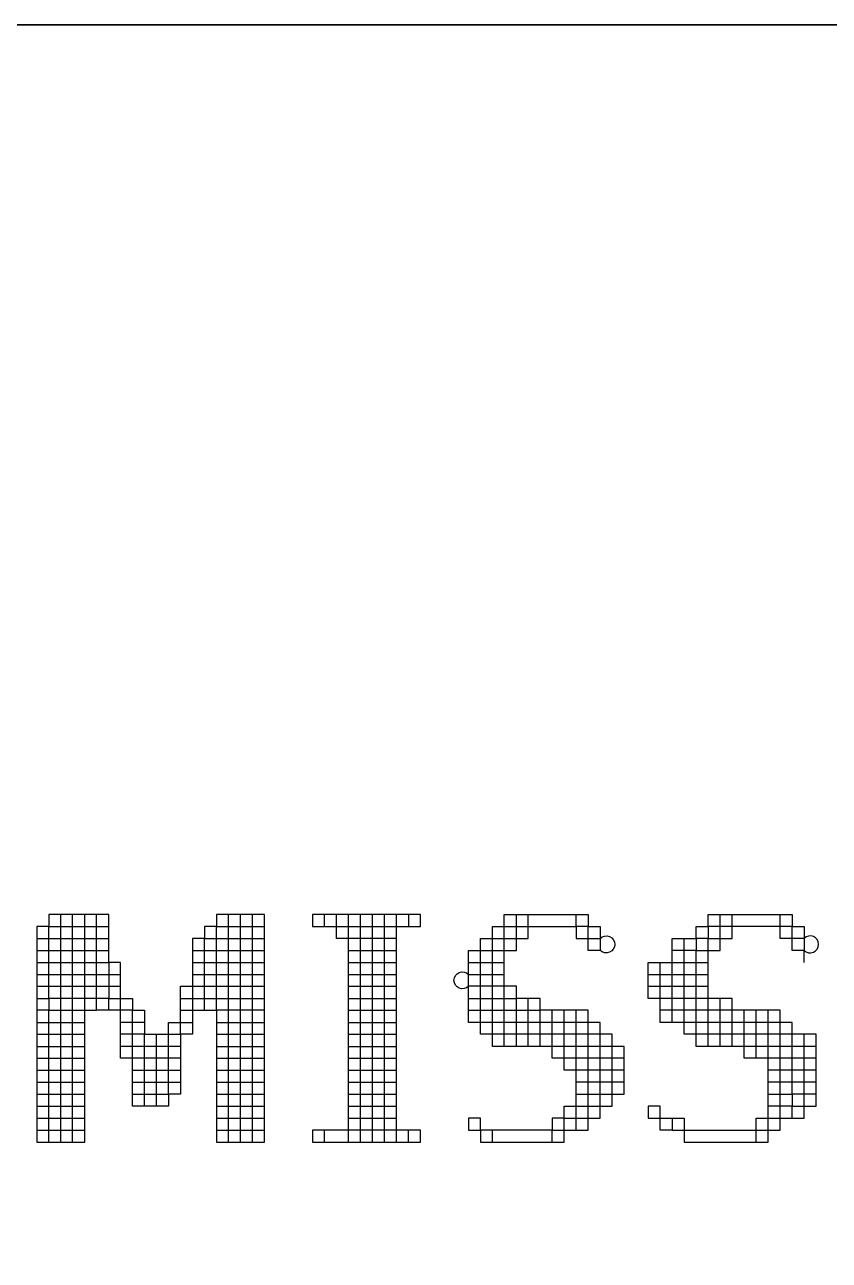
# Model space of a CAD drawing. Header units: millimetres. Extents: x 0 to 420, y 0 to 297.
# Drawn here: x 386.47 to 392.28, y 74.66 to 83.59 of the extents above; entities that cross this region are included whole.
import ezdxf
from ezdxf.enums import TextEntityAlignment as Align

# ---------------------------------------------------------------- set-up
doc = ezdxf.new("R2010")
doc.units = ezdxf.units.MM
doc.layers.add('GPDRAW', color=1, linetype='Continuous')
doc.layers.add('TEXT', color=255, linetype='Continuous')
doc.styles.add('ECL', font='SIMFANG_2312.TTF', dxfattribs={"width": 0.7, "height": 3})

# ---------------------------------------------------------------- blocks, each defined once
blk = doc.blocks.new('gpdraw')
at = {"color": 2}
blk.add_lwpolyline([(912.3076, -4.1132), (1041.8076, -4.1132), (1041.8076, -82.6999), (912.3076, -82.6999)], close=True, dxfattribs=at)
blk = doc.blocks.new('*U125')
at = {"color": 165, "linetype": 'Continuous'}
for points in [[(27.357, 5.316), (27.209, 5.316), (27.06, 5.316), (26.912, 5.316), (26.763, 5.316), (26.763, 5.167), (26.763, 5.019), (26.763, 4.87), (26.763, 4.722), (26.763, 4.573), (26.763, 4.425), (26.763, 4.276), (26.763, 4.128), (26.763, 3.979), (26.763, 3.831), (26.763, 3.682), (26.912, 3.682), (27.06, 3.682), (27.209, 3.682), (27.357, 3.682), (27.357, 3.831), (27.357, 3.979), (27.357, 4.128), (27.357, 4.276), (27.357, 4.425), (27.357, 4.573), (27.357, 4.722), (27.357, 4.87), (27.357, 5.019), (27.357, 5.167), (27.357, 5.316), (27.357, 5.464), (27.357, 5.613), (27.357, 5.761), (27.357, 5.91), (27.357, 6.058), (27.357, 6.207), (27.357, 6.355), (27.357, 6.504), (26.763, 6.504), (26.763, 6.355), (26.615, 6.355), (26.615, 6.207), (26.466, 6.207), (26.466, 6.058), (26.466, 5.91), (26.466, 5.761), (26.466, 5.613), (26.466, 5.464), (26.466, 5.316), (26.466, 5.167), (26.466, 5.019), (26.318, 5.019), (26.318, 4.87), (26.318, 4.722), (26.318, 4.573), (26.318, 4.425), (26.318, 4.276), (26.169, 4.276), (26.169, 4.128), (26.021, 4.128), (25.872, 4.128), (25.724, 4.128), (25.724, 4.276), (25.724, 4.425), (25.724, 4.573), (25.724, 4.722), (25.575, 4.722), (25.575, 4.87), (25.575, 5.019), (25.575, 5.167), (25.575, 5.316), (25.575, 5.464), (25.575, 5.613), (25.575, 5.761), (25.575, 5.91), (25.427, 5.91), (25.427, 6.058), (25.427, 6.207), (25.427, 6.355), (25.427, 6.504), (24.684, 6.504), (24.684, 6.355), (24.536, 6.355), (24.536, 6.207), (24.536, 6.058), (24.536, 5.91), (24.536, 5.761), (24.536, 5.613), (24.536, 5.464), (24.536, 5.316), (24.536, 5.167), (24.536, 5.019), (24.536, 4.87), (24.536, 4.722), (24.536, 4.573), (24.536, 4.425), (24.536, 4.276), (24.536, 4.128), (24.536, 3.979), (24.536, 3.831), (24.536, 3.682), (24.684, 3.682), (24.833, 3.682), (24.981, 3.682), (25.13, 3.682), (25.13, 3.831), (25.13, 3.979), (25.13, 4.128), (25.13, 4.276), (25.13, 4.425), (25.13, 4.573), (25.13, 4.722), (25.13, 4.87), (25.13, 5.019), (25.13, 5.167), (25.13, 5.316), (25.13, 5.464), (25.13, 5.613), (25.13, 5.761), (25.13, 5.91), (25.13, 6.058), (25.13, 6.207), (25.13, 6.355), (25.13, 6.504)], [(30.476, 4.87), (30.476, 5.019), (30.476, 5.167), (30.476, 5.316), (30.476, 5.464), (30.476, 5.613), (30.327, 5.613), (30.327, 5.761), (30.327, 5.91), (30.327, 6.058), (30.327, 6.207), (30.476, 6.207), (30.476, 6.355), (30.476, 6.504)], [(32.406, 5.91), (32.555, 5.91), (32.703, 5.91), (32.852, 5.91), (32.852, 6.058), (32.852, 6.207), (33, 6.207), (33, 6.355), (33, 6.504)], [(32.406, 3.831), (32.258, 3.831), (32.258, 3.979), (32.555, 3.979), (32.555, 3.831), (33.446, 3.831), (33.446, 3.979), (33.594, 3.979), (33.743, 3.979), (33.891, 3.979), (34.04, 3.979), (34.04, 4.128), (34.188, 4.128), (34.188, 4.276), (34.188, 4.425), (34.188, 4.573), (34.188, 4.722), (34.188, 4.87), (34.188, 5.019), (33.891, 5.019), (33.891, 5.167), (33.743, 5.167), (33.743, 5.316), (33.149, 5.316), (33.149, 5.464), (32.852, 5.464), (32.703, 5.464), (32.555, 5.464), (32.406, 5.464), (32.258, 5.464), (32.109, 5.464), (32.109, 5.613), (32.109, 5.761), (32.109, 5.91), (32.406, 5.91)], [(24.536, 5.464), (24.684, 5.464), (24.684, 5.613), (24.833, 5.613), (24.981, 5.613), (25.13, 5.613), (25.278, 5.613), (25.427, 5.613), (25.427, 5.464), (25.575, 5.464), (25.724, 5.464), (25.724, 5.316), (25.872, 5.316), (25.872, 5.167), (25.872, 5.019), (26.169, 5.019), (26.318, 5.019), (26.318, 5.167), (26.466, 5.167)], [(25.872, 5.167), (25.724, 5.167), (25.724, 5.316), (25.575, 5.316), (25.427, 5.316), (25.427, 5.464), (25.278, 5.464), (25.13, 5.464), (24.981, 5.464), (24.833, 5.464), (24.684, 5.464), (24.684, 5.316), (24.536, 5.316)]]:
    blk.add_lwpolyline(points, dxfattribs=at)
at = {"color": 197, "linetype": 'Continuous'}
for points in [[(24.833, 3.682), (24.833, 3.831), (24.833, 3.979), (24.833, 4.128), (24.833, 4.276), (24.833, 4.425), (24.833, 4.573), (24.833, 4.722), (24.833, 4.87), (24.833, 5.019), (24.833, 5.167), (24.833, 5.316), (24.833, 5.464), (24.833, 5.613), (24.833, 5.761), (24.833, 5.91), (24.833, 6.058), (24.833, 6.207), (24.833, 6.355), (24.833, 6.504)], [(24.536, 6.207), (24.684, 6.207), (24.684, 6.355), (24.833, 6.355), (24.981, 6.355), (25.13, 6.355), (25.278, 6.355), (25.427, 6.355)], [(24.536, 6.058), (24.684, 6.058), (24.684, 6.207), (24.833, 6.207), (24.981, 6.207), (25.13, 6.207), (25.278, 6.207), (25.427, 6.207)], [(24.536, 5.91), (24.684, 5.91), (24.684, 6.058), (24.833, 6.058), (24.981, 6.058), (25.13, 6.058), (25.278, 6.058), (25.427, 6.058)], [(31.218, 3.831), (31.218, 3.979), (31.218, 4.128), (31.218, 4.276), (31.218, 4.425), (31.218, 4.573), (31.218, 4.722), (31.218, 4.87), (31.218, 5.019), (31.218, 5.167), (31.218, 5.316)], [(34.188, 4.276), (34.04, 4.276), (33.891, 4.276), (33.891, 4.425), (33.743, 4.425), (33.594, 4.425)]]:
    blk.add_lwpolyline(points, dxfattribs=at)
at = {"color": 166, "linetype": 'Continuous'}
for points in [[(24.981, 3.682), (24.981, 3.831), (24.981, 3.979), (24.981, 4.128), (24.981, 4.276), (24.981, 4.425), (24.981, 4.573), (24.981, 4.722), (24.981, 4.87), (24.981, 5.019), (24.981, 5.167), (24.981, 5.316), (24.981, 5.464), (24.981, 5.613), (24.981, 5.761), (24.981, 5.91), (24.981, 6.058), (24.981, 6.207), (24.981, 6.355), (24.981, 6.504)], [(27.06, 3.682), (27.06, 3.831), (27.06, 3.979), (27.06, 4.128), (27.06, 4.276), (27.06, 4.425), (27.06, 4.573), (27.06, 4.722), (27.06, 4.87), (27.06, 5.019), (27.06, 5.167), (27.06, 5.316), (27.06, 5.464), (27.06, 5.613), (27.06, 5.761), (27.06, 5.91), (27.06, 6.058), (27.06, 6.207), (27.06, 6.355), (27.06, 6.504)], [(27.209, 3.682), (27.209, 3.831), (27.209, 3.979), (27.209, 4.128), (27.209, 4.276), (27.209, 4.425), (27.209, 4.573), (27.209, 4.722), (27.209, 4.87), (27.209, 5.019), (27.209, 5.167), (27.209, 5.316), (27.209, 5.464), (27.209, 5.613), (27.209, 5.761), (27.209, 5.91), (27.209, 6.058), (27.209, 6.207), (27.209, 6.355), (27.209, 6.504)], [(28.694, 3.682), (28.694, 3.831), (28.694, 3.979), (28.694, 4.128), (28.694, 4.276), (28.694, 4.425), (28.694, 4.573), (28.694, 4.722), (28.694, 4.87), (28.694, 5.019), (28.694, 5.167), (28.694, 5.316), (28.694, 5.464), (28.694, 5.613), (28.694, 5.761), (28.694, 5.91), (28.694, 6.058), (28.694, 6.207), (28.694, 6.355), (28.694, 6.504)], [(34.188, 4.722), (34.04, 4.722), (33.891, 4.722), (33.891, 4.87), (33.743, 4.87), (33.743, 5.019), (33.594, 5.019), (33.446, 5.019), (33.297, 5.019), (33.149, 5.019), (33.149, 5.167), (33, 5.167), (32.852, 5.167), (32.703, 5.167), (32.555, 5.167), (32.555, 5.316), (32.555, 5.464), (32.555, 5.613), (32.555, 5.761), (32.555, 5.91), (32.555, 6.058), (32.555, 6.207)]]:
    blk.add_lwpolyline(points, dxfattribs=at)
at = {"color": 164, "linetype": 'Continuous'}
blk.add_lwpolyline([(25.278, 5.464), (25.278, 5.613), (25.278, 5.761), (25.278, 5.91), (25.278, 6.058), (25.278, 6.207), (25.278, 6.355), (25.278, 6.504)], dxfattribs=at)
at = {"color": 177, "linetype": 'Continuous'}
for points in [[(26.912, 3.682), (26.912, 3.831), (26.912, 3.979), (26.912, 4.128), (26.912, 4.276), (26.912, 4.425), (26.912, 4.573), (26.912, 4.722), (26.912, 4.87), (26.912, 5.019), (26.912, 5.167), (26.912, 5.316), (26.912, 5.464), (26.912, 5.613), (26.912, 5.761), (26.912, 5.91), (26.912, 6.058), (26.912, 6.207), (26.912, 6.355), (26.912, 6.504)], [(31.812, 4.573), (31.664, 4.573), (31.664, 4.722), (31.515, 4.722), (31.515, 4.87), (31.367, 4.87), (31.367, 5.019), (31.218, 5.019), (31.07, 5.019), (30.921, 5.019), (30.773, 5.019), (30.624, 5.019), (30.476, 5.019), (30.327, 5.019), (30.179, 5.019), (30.179, 5.167), (30.179, 5.316), (30.179, 5.464), (30.179, 5.613), (30.03, 5.613), (30.03, 5.761), (30.03, 5.91), (30.179, 5.91), (30.179, 6.058), (30.327, 6.058), (30.476, 6.058), (30.476, 6.207), (30.624, 6.207), (30.624, 6.355), (30.624, 6.504)], [(28.1, 6.355), (28.248, 6.355), (28.397, 6.355), (28.545, 6.355), (28.694, 6.355), (28.842, 6.355), (28.991, 6.355), (29.139, 6.355)], [(26.466, 5.91), (26.615, 5.91), (26.615, 6.058), (26.763, 6.058), (26.763, 6.207), (26.912, 6.207), (27.06, 6.207), (27.209, 6.207), (27.357, 6.207)], [(26.466, 5.761), (26.615, 5.761), (26.615, 5.91), (26.763, 5.91), (26.763, 6.058), (26.912, 6.058), (27.06, 6.058), (27.209, 6.058), (27.357, 6.058)], [(29.882, 5.464), (30.03, 5.464), (30.179, 5.464), (30.327, 5.464), (30.476, 5.464)], [(32.852, 4.87), (32.852, 5.019), (32.852, 5.167), (32.852, 5.316), (32.852, 5.464)], [(33, 4.87), (33, 5.019), (33, 5.167), (33, 5.316), (33, 5.464)], [(29.882, 5.316), (30.03, 5.316), (30.179, 5.316), (30.327, 5.316), (30.476, 5.316), (30.624, 5.316), (30.773, 5.316)], [(31.07, 3.979), (31.07, 4.128), (31.218, 4.128), (31.367, 4.128), (31.515, 4.128), (31.515, 4.276), (31.515, 4.425), (31.515, 4.573), (31.515, 4.722), (31.367, 4.722), (31.367, 4.87), (31.218, 4.87), (31.07, 4.87), (30.921, 4.87), (30.921, 5.019), (30.921, 5.167), (30.921, 5.316)], [(30.921, 3.682), (31.07, 3.682), (31.07, 3.831), (31.07, 3.979), (31.218, 3.979), (31.367, 3.979), (31.367, 4.128), (31.367, 4.276), (31.367, 4.425), (31.367, 4.573), (31.367, 4.722), (31.218, 4.722), (31.07, 4.722), (31.07, 4.87), (31.07, 5.019), (31.07, 5.167), (31.07, 5.316)], [(33.446, 4.722), (33.446, 4.87), (33.446, 5.019), (33.446, 5.167), (33.446, 5.316)], [(25.872, 4.128), (25.872, 4.276), (25.872, 4.425), (25.872, 4.573), (25.872, 4.722), (25.724, 4.722), (25.724, 4.87), (25.724, 5.019), (25.724, 5.167), (25.575, 5.167)], [(26.763, 5.167), (26.912, 5.167), (27.06, 5.167), (27.209, 5.167), (27.357, 5.167)], [(26.763, 5.019), (26.912, 5.019), (27.06, 5.019), (27.209, 5.019), (27.357, 5.019)], [(26.763, 4.87), (26.912, 4.87), (27.06, 4.87), (27.209, 4.87), (27.357, 4.87)], [(26.763, 4.722), (26.912, 4.722), (27.06, 4.722), (27.209, 4.722), (27.357, 4.722)], [(26.763, 4.276), (26.912, 4.276), (27.06, 4.276), (27.209, 4.276), (27.357, 4.276)], [(26.763, 4.128), (26.912, 4.128), (27.06, 4.128), (27.209, 4.128), (27.357, 4.128)], [(26.763, 3.979), (26.912, 3.979), (27.06, 3.979), (27.209, 3.979), (27.357, 3.979)], [(26.763, 3.831), (26.912, 3.831), (27.06, 3.831), (27.209, 3.831), (27.357, 3.831)]]:
    blk.add_lwpolyline(points, dxfattribs=at)
at = {"color": 155, "linetype": 'Continuous'}
for points in [[(29.139, 6.504), (29.139, 6.355), (29.288, 6.355), (29.288, 6.504), (27.951, 6.504), (27.951, 6.355), (28.1, 6.355), (28.1, 6.504)], [(30.179, 3.682), (30.327, 3.682), (30.476, 3.682), (30.624, 3.682), (30.773, 3.682), (30.921, 3.682), (30.921, 3.831), (31.07, 3.831), (31.218, 3.831), (31.367, 3.831), (31.367, 3.979), (31.515, 3.979), (31.515, 4.128), (31.664, 4.128), (31.664, 4.276), (31.812, 4.276), (31.812, 4.425), (31.812, 4.573), (31.812, 4.722), (31.812, 4.87), (31.664, 4.87), (31.664, 5.019), (31.515, 5.019), (31.515, 5.167), (31.367, 5.167), (31.367, 5.316), (30.773, 5.316), (30.773, 5.464), (30.476, 5.464)], [(32.258, 3.979), (32.258, 4.128), (32.109, 4.128), (32.109, 3.979), (32.258, 3.979)]]:
    blk.add_lwpolyline(points, dxfattribs=at)
at = {"color": 175, "linetype": 'Continuous'}
for points in [[(28.991, 6.207), (28.842, 6.207), (28.694, 6.207), (28.545, 6.207), (28.397, 6.207), (28.248, 6.207), (28.248, 6.355), (28.248, 6.504)], [(28.397, 6.058), (28.545, 6.058), (28.694, 6.058), (28.842, 6.058), (28.991, 6.058)], [(28.397, 5.91), (28.545, 5.91), (28.694, 5.91), (28.842, 5.91), (28.991, 5.91)], [(28.397, 5.761), (28.545, 5.761), (28.694, 5.761), (28.842, 5.761), (28.991, 5.761)], [(32.109, 5.761), (32.258, 5.761), (32.406, 5.761), (32.555, 5.761), (32.703, 5.761), (32.852, 5.761)], [(28.397, 5.613), (28.545, 5.613), (28.694, 5.613), (28.842, 5.613), (28.991, 5.613)], [(32.109, 5.613), (32.258, 5.613), (32.406, 5.613), (32.555, 5.613), (32.703, 5.613), (32.852, 5.613)], [(26.318, 5.316), (26.466, 5.316), (26.615, 5.316), (26.763, 5.316), (26.763, 5.464), (26.912, 5.464), (27.06, 5.464), (27.209, 5.464), (27.357, 5.464)], [(28.397, 5.464), (28.545, 5.464), (28.694, 5.464), (28.842, 5.464), (28.991, 5.464)], [(28.397, 5.316), (28.545, 5.316), (28.694, 5.316), (28.842, 5.316), (28.991, 5.316)], [(28.397, 5.167), (28.545, 5.167), (28.694, 5.167), (28.842, 5.167), (28.991, 5.167)], [(28.397, 5.019), (28.545, 5.019), (28.694, 5.019), (28.842, 5.019), (28.991, 5.019)], [(28.397, 4.87), (28.545, 4.87), (28.694, 4.87), (28.842, 4.87), (28.991, 4.87)], [(28.397, 4.722), (28.545, 4.722), (28.694, 4.722), (28.842, 4.722), (28.991, 4.722)], [(28.397, 4.573), (28.545, 4.573), (28.694, 4.573), (28.842, 4.573), (28.991, 4.573)], [(28.397, 4.425), (28.545, 4.425), (28.694, 4.425), (28.842, 4.425), (28.991, 4.425)], [(28.397, 4.276), (28.545, 4.276), (28.694, 4.276), (28.842, 4.276), (28.991, 4.276)], [(28.397, 4.128), (28.545, 4.128), (28.694, 4.128), (28.842, 4.128), (28.991, 4.128)]]:
    blk.add_lwpolyline(points, dxfattribs=at)
at = {"color": 225, "linetype": 'Continuous'}
blk.add_lwpolyline([(28.397, 3.682), (28.397, 3.831), (28.397, 3.979), (28.397, 4.128), (28.397, 4.276), (28.397, 4.425), (28.397, 4.573), (28.397, 4.722), (28.397, 4.87), (28.397, 5.019), (28.397, 5.167), (28.397, 5.316), (28.397, 5.464), (28.397, 5.613), (28.397, 5.761), (28.397, 5.91), (28.397, 6.058), (28.397, 6.207), (28.397, 6.355), (28.397, 6.504)], dxfattribs=at)
at = {"color": 207, "linetype": 'Continuous'}
for points in [[(28.545, 3.682), (28.545, 3.831), (28.545, 3.979), (28.545, 4.128), (28.545, 4.276), (28.545, 4.425), (28.545, 4.573), (28.545, 4.722), (28.545, 4.87), (28.545, 5.019), (28.545, 5.167), (28.545, 5.316), (28.545, 5.464), (28.545, 5.613), (28.545, 5.761), (28.545, 5.91), (28.545, 6.058), (28.545, 6.207), (28.545, 6.355), (28.545, 6.504)], [(32.406, 3.979), (32.406, 3.831), (32.555, 3.831), (32.555, 3.682), (32.703, 3.682), (32.852, 3.682), (33, 3.682), (33.149, 3.682), (33.297, 3.682), (33.446, 3.682), (33.594, 3.682), (33.594, 3.831), (33.743, 3.831), (33.743, 3.979), (33.743, 4.128), (33.743, 4.276), (33.743, 4.425), (33.743, 4.573), (33.743, 4.722), (33.743, 4.87), (33.594, 4.87), (33.446, 4.87), (33.297, 4.87), (33.297, 5.019), (33.297, 5.167), (33.297, 5.316)], [(33.891, 3.979), (33.891, 4.128), (33.743, 4.128), (33.594, 4.128)], [(24.684, 3.682), (24.684, 3.831), (24.833, 3.831), (24.981, 3.831), (25.13, 3.831)]]:
    blk.add_lwpolyline(points, dxfattribs=at)
at = {"color": 154, "linetype": 'Continuous'}
blk.add_lwpolyline([(28.842, 3.682), (28.842, 3.831), (28.842, 3.979), (28.842, 4.128), (28.842, 4.276), (28.842, 4.425), (28.842, 4.573), (28.842, 4.722), (28.842, 4.87), (28.842, 5.019), (28.842, 5.167), (28.842, 5.316), (28.842, 5.464), (28.842, 5.613), (28.842, 5.761), (28.842, 5.91), (28.842, 6.058), (28.842, 6.207), (28.842, 6.355), (28.842, 6.504)], dxfattribs=at)
at = {"color": 163, "linetype": 'Continuous'}
blk.add_lwpolyline([(28.991, 3.682), (28.991, 3.831), (28.991, 3.979), (28.991, 4.128), (28.991, 4.276), (28.991, 4.425), (28.991, 4.573), (28.991, 4.722), (28.991, 4.87), (28.991, 5.019), (28.991, 5.167), (28.991, 5.316), (28.991, 5.464), (28.991, 5.613), (28.991, 5.761), (28.991, 5.91), (28.991, 6.058), (28.991, 6.207), (28.991, 6.355), (28.991, 6.504)], dxfattribs=at)
at = {"color": 157, "linetype": 'Continuous'}
for points in [[(31.812, 4.722), (31.664, 4.722), (31.664, 4.87), (31.515, 4.87), (31.515, 5.019), (31.367, 5.019), (31.367, 5.167), (31.218, 5.167), (31.07, 5.167), (30.921, 5.167), (30.773, 5.167), (30.624, 5.167), (30.476, 5.167), (30.327, 5.167), (30.179, 5.167), (30.03, 5.167), (30.03, 5.316), (30.03, 5.464), (30.03, 5.613), (29.882, 5.613), (29.882, 5.761), (29.882, 5.91), (29.882, 6.058), (30.03, 6.058), (30.03, 6.207), (30.179, 6.207), (30.179, 6.355), (30.327, 6.355), (30.327, 6.504), (31.367, 6.504), (31.367, 6.355), (31.515, 6.355), (31.515, 6.207), (31.515, 6.058), (31.367, 6.058), (31.367, 6.207), (31.367, 6.355), (31.218, 6.355), (31.218, 6.504)], [(26.615, 5.316), (26.615, 5.464), (26.763, 5.464), (26.763, 5.613), (26.912, 5.613), (27.06, 5.613), (27.209, 5.613), (27.357, 5.613)], [(26.318, 4.87), (26.169, 4.87), (26.021, 4.87), (25.872, 4.87), (25.872, 5.019), (25.724, 5.019), (25.575, 5.019)], [(31.218, 4.276), (31.367, 4.276), (31.515, 4.276), (31.664, 4.276), (31.664, 4.425), (31.515, 4.425), (31.367, 4.425), (31.218, 4.425)]]:
    blk.add_lwpolyline(points, dxfattribs=at)
at = {"color": 251, "linetype": 'Continuous'}
for points in [[(32.406, 5.167), (32.406, 5.316), (32.406, 5.464), (32.406, 5.613), (32.406, 5.761), (32.406, 5.91), (32.406, 6.058), (32.406, 6.207), (32.703, 6.207), (32.703, 6.355), (32.852, 6.355), (32.852, 6.504), (33.891, 6.504), (33.891, 6.355), (34.04, 6.355), (34.04, 6.207), (34.04, 6.058, 2.414214), (34.04, 6.207), (33.891, 6.207), (33.743, 6.207), (33.743, 6.355), (33.594, 6.355), (33.446, 6.355), (33.297, 6.355), (33.149, 6.355), (33, 6.355), (32.852, 6.355), (32.852, 6.207), (32.703, 6.207), (32.703, 6.058), (32.555, 6.058), (32.406, 6.058)], [(29.882, 5.91), (30.03, 5.91), (30.03, 6.058), (30.179, 6.058), (30.179, 6.207), (30.327, 6.207), (30.327, 6.355), (30.476, 6.355), (30.624, 6.355), (30.773, 6.355), (30.921, 6.355), (31.07, 6.355), (31.218, 6.355), (31.218, 6.207), (31.367, 6.207), (31.515, 6.207, -2.414214), (31.515, 6.058)]]:
    blk.add_lwpolyline(points, format="xyb", dxfattribs=at)
at = {"color": 147, "linetype": 'Continuous'}
blk.add_lwpolyline([(33.149, 4.87), (33.149, 5.019), (33, 5.019), (32.852, 5.019), (32.703, 5.019), (32.703, 5.167), (32.703, 5.316), (32.703, 5.464), (32.703, 5.613), (32.703, 5.761), (32.703, 5.91), (32.703, 6.058), (32.852, 6.058), (33, 6.058), (33, 6.207), (33.149, 6.207), (33.149, 6.355), (33.149, 6.504)], dxfattribs=at)
at = {"color": 252, "linetype": 'Continuous'}
for points in [[(34.04, 5.91), (34.04, 6.058), (33.891, 6.058), (33.891, 6.207), (33.891, 6.355), (33.743, 6.355), (33.743, 6.504)], [(30.03, 3.831), (30.03, 3.979), (29.882, 3.979), (29.882, 3.831), (30.03, 3.831)], [(31.07, 3.979), (30.921, 3.979), (30.921, 3.831), (30.03, 3.831), (30.03, 3.682), (30.179, 3.682), (30.179, 3.831)]]:
    blk.add_lwpolyline(points, dxfattribs=at)
at = {"color": 187, "linetype": 'Continuous'}
for points in [[(26.466, 6.058), (26.615, 6.058), (26.615, 6.207), (26.763, 6.207), (26.763, 6.355), (26.912, 6.355), (27.06, 6.355), (27.209, 6.355), (27.357, 6.355)], [(34.188, 4.425), (34.04, 4.425), (33.891, 4.425), (33.891, 4.573), (33.743, 4.573), (33.594, 4.573)]]:
    blk.add_lwpolyline(points, dxfattribs=at)
at = {"color": 167, "linetype": 'Continuous'}
for points in [[(24.536, 5.761), (24.684, 5.761), (24.684, 5.91), (24.833, 5.91), (24.981, 5.91), (25.13, 5.91), (25.278, 5.91), (25.427, 5.91), (25.427, 5.761), (25.575, 5.761)], [(25.724, 4.276), (25.872, 4.276), (26.021, 4.276), (26.169, 4.276), (26.169, 4.425), (26.169, 4.573), (26.169, 4.722), (26.169, 4.87), (26.169, 5.019), (26.169, 5.167), (26.318, 5.167), (26.318, 5.316), (26.318, 5.464), (26.318, 5.613), (26.466, 5.613), (26.615, 5.613), (26.615, 5.761), (26.763, 5.761), (26.763, 5.91), (26.912, 5.91), (27.06, 5.91), (27.209, 5.91), (27.357, 5.91)], [(30.327, 4.87), (30.327, 5.019), (30.327, 5.167), (30.327, 5.316), (30.327, 5.464), (30.327, 5.613), (30.179, 5.613), (30.179, 5.761), (30.179, 5.91), (30.327, 5.91)], [(24.536, 5.613), (24.684, 5.613), (24.684, 5.761), (24.833, 5.761), (24.981, 5.761), (25.13, 5.761), (25.278, 5.761), (25.427, 5.761), (25.427, 5.613), (25.575, 5.613)], [(26.318, 5.464), (26.466, 5.464), (26.615, 5.464), (26.615, 5.613), (26.763, 5.613), (26.763, 5.761), (26.912, 5.761), (27.06, 5.761), (27.209, 5.761), (27.357, 5.761)], [(29.882, 5.761), (30.03, 5.761), (30.179, 5.761), (30.327, 5.761)], [(30.624, 4.87), (30.624, 5.019), (30.624, 5.167), (30.624, 5.316), (30.624, 5.464)], [(26.021, 4.128), (26.021, 4.276), (26.021, 4.425), (26.021, 4.573), (26.021, 4.722), (26.021, 4.87), (26.021, 5.019)], [(33.594, 4.276), (33.743, 4.276), (33.891, 4.276), (33.891, 4.128), (34.04, 4.128), (34.04, 4.276), (34.04, 4.425), (34.04, 4.573), (34.04, 4.722), (34.04, 4.87), (34.04, 5.019)], [(26.318, 4.722), (26.169, 4.722), (26.021, 4.722), (25.872, 4.722), (25.872, 4.87), (25.724, 4.87), (25.575, 4.87)], [(25.724, 4.573), (25.872, 4.573), (26.021, 4.573), (26.169, 4.573), (26.318, 4.573)], [(26.763, 4.573), (26.912, 4.573), (27.06, 4.573), (27.209, 4.573), (27.357, 4.573)], [(25.724, 4.425), (25.872, 4.425), (26.021, 4.425), (26.169, 4.425), (26.318, 4.425)], [(26.763, 4.425), (26.912, 4.425), (27.06, 4.425), (27.209, 4.425), (27.357, 4.425)], [(28.397, 3.979), (28.545, 3.979), (28.694, 3.979), (28.842, 3.979), (28.991, 3.979)]]:
    blk.add_lwpolyline(points, dxfattribs=at)
at = {"color": 251, "linetype": 'Continuous'}
for points in [[(34.188, 4.573), (34.04, 4.573), (33.891, 4.573), (33.891, 4.722), (33.743, 4.722), (33.594, 4.722), (33.446, 4.722), (33.297, 4.722), (33.297, 4.87), (33.149, 4.87), (33, 4.87), (32.852, 4.87), (32.703, 4.87), (32.703, 5.019), (32.555, 5.019), (32.555, 5.167), (32.406, 5.167), (32.258, 5.167), (32.258, 5.316), (32.258, 5.464), (32.258, 5.613), (32.258, 5.761), (32.258, 5.91)], [(24.536, 5.167), (24.684, 5.167), (24.684, 5.316), (24.833, 5.316), (24.981, 5.316), (25.13, 5.316), (25.278, 5.316)], [(29.139, 3.682), (29.288, 3.682), (29.288, 3.831), (28.991, 3.831), (28.842, 3.831), (28.694, 3.831), (28.545, 3.831), (28.397, 3.831), (27.951, 3.831), (27.951, 3.682), (28.1, 3.682), (28.1, 3.831)], [(28.1, 3.682), (28.248, 3.682), (28.397, 3.682), (28.545, 3.682), (28.694, 3.682), (28.842, 3.682), (28.991, 3.682), (29.139, 3.682), (29.139, 3.831)]]:
    blk.add_lwpolyline(points, dxfattribs=at)
at = {"color": 161, "linetype": 'Continuous'}
blk.add_lwpolyline([(32.852, 5.464), (32.852, 5.613), (32.852, 5.761), (32.852, 5.91)], dxfattribs=at)
at = {"color": 185, "linetype": 'Continuous'}
blk.add_lwpolyline([(31.812, 4.425), (31.664, 4.425), (31.664, 4.573), (31.515, 4.573), (31.367, 4.573), (31.218, 4.573), (31.07, 4.573), (31.07, 4.722), (30.921, 4.722), (30.921, 4.87), (30.773, 4.87), (30.624, 4.87), (30.476, 4.87), (30.327, 4.87), (30.179, 4.87), (30.179, 5.019), (30.03, 5.019), (30.03, 5.167), (29.882, 5.167), (29.882, 5.316), (29.882, 5.464), (29.882, 5.613, -2.414214), (29.882, 5.761)], format="xyb", dxfattribs=at)
at = {"color": 143, "linetype": 'Continuous'}
blk.add_lwpolyline([(25.427, 5.316), (25.278, 5.316), (25.278, 5.464)], dxfattribs=at)
at = {"color": 156, "linetype": 'Continuous'}
for points in [[(30.773, 4.87), (30.773, 5.019), (30.773, 5.167), (30.773, 5.316)], [(34.188, 4.87), (34.04, 4.87), (33.891, 4.87), (33.891, 5.019), (33.743, 5.019), (33.743, 5.167), (33.594, 5.167), (33.446, 5.167), (33.297, 5.167), (33.149, 5.167), (33.149, 5.316), (33, 5.316), (32.852, 5.316), (32.703, 5.316), (32.555, 5.316), (32.406, 5.316), (32.258, 5.316)]]:
    blk.add_lwpolyline(points, dxfattribs=at)
at = {"color": 185, "linetype": 'Continuous'}
blk.add_lwpolyline([(33.446, 3.682), (33.446, 3.831), (33.594, 3.831), (33.594, 3.979), (33.594, 4.128), (33.594, 4.276), (33.594, 4.425), (33.594, 4.573), (33.594, 4.722), (33.594, 4.87), (33.594, 5.019), (33.594, 5.167), (33.594, 5.316)], dxfattribs=at)
at = {"color": 217, "linetype": 'Continuous'}
for points in [[(24.536, 5.019), (24.684, 5.019), (24.684, 5.167), (24.833, 5.167), (24.981, 5.167), (25.13, 5.167)], [(24.536, 4.87), (24.684, 4.87), (24.684, 5.019), (24.833, 5.019), (24.981, 5.019), (25.13, 5.019)], [(24.536, 4.722), (24.684, 4.722), (24.684, 4.87), (24.833, 4.87), (24.981, 4.87), (25.13, 4.87)], [(24.536, 4.573), (24.684, 4.573), (24.684, 4.722), (24.833, 4.722), (24.981, 4.722), (25.13, 4.722)], [(24.536, 4.425), (24.684, 4.425), (24.684, 4.573), (24.833, 4.573), (24.981, 4.573), (25.13, 4.573)], [(24.536, 4.128), (24.684, 4.128), (24.684, 4.276), (24.833, 4.276), (24.981, 4.276), (25.13, 4.276)], [(24.536, 3.979), (24.684, 3.979), (24.684, 4.128), (24.833, 4.128), (24.981, 4.128), (25.13, 4.128)], [(24.536, 3.831), (24.684, 3.831), (24.684, 3.979), (24.833, 3.979), (24.981, 3.979), (25.13, 3.979)]]:
    blk.add_lwpolyline(points, dxfattribs=at)
at = {"color": 195, "linetype": 'Continuous'}
blk.add_lwpolyline([(24.536, 4.276), (24.684, 4.276), (24.684, 4.425), (24.833, 4.425), (24.981, 4.425), (25.13, 4.425)], dxfattribs=at)
blk = doc.blocks.new('XXDAFRAM-CH-HENG-A3')
at = {"layer": 'GPDRAW', "color": 4, "linetype": 'Continuous'}
blk.add_line((415, 83.5867), (285.5, 83.5867), dxfattribs=at)
blk.add_line((415, 83.5867), (285.5, 83.5867), dxfattribs=at)
at = {"layer": 'GPDRAW', "color": 1, "linetype": 'Continuous'}
blk.add_line((285.5, 83.5867), (415, 83.5867), dxfattribs=at)
at = {"layer": 'TEXT', "xscale": 0.5833334012754957, "yscale": 0.5833334012751774, "zscale": 0.5833334012750713}
blk.add_blockref('*U125', (372.2418, 73.3674), dxfattribs=at)
at = {"linetype": 'Continuous', "style": 'ECL', "width": 0.7}
for tag, height, p in [('DESIGNSTATUS', 2.8, (407.0134, 52.2864)), ('ENDESIGNSTATUS', 2.8, (407.0134, 47.3753)), ('V', 2.8, (378.3083, 42.4219)), ('O', 2.8, (382.625, 42.4219)), ('N', 2.8, (386.9417, 42.4219)), ('L', 2.8, (391.2583, 42.4219)), ('D', 2.8, (399.8917, 42.4219)), ('W', 2.8, (404.2083, 42.4219)), ('G', 2.8, (408.525, 42.4219)), ('VEREN40', 2.8, (412.8417, 42.4219)), ('DWGNAME1', 3, (372.0218, 30.8899)), ('DWGENAME1', 3, (371.8333, 27.2261)), ('DWGNAME', 3, (371.8333, 27.1455)), ('DWGNAME2', 3, (371.8333, 23.3223)), ('DWGENAME', 3, (371.8333, 23.3029)), ('DWGENAME2', 3, (372.0571, 19.6424)), ('DWGNO', 3, (370.7195, 8.7194)), ('VEREN40', 3, (411.2237, 8.7194))]:
    blk.add_attdef(tag, text='', height=height, dxfattribs=at).set_placement(p, align=Align.MIDDLE)
at = {"style": 'ECL', "width": 0.7, "flags": 1}
for p in [(321.4722, 31.7944), (321.4722, 26.1944), (321.4722, 20.5944), (321.4722, 14.9944)]:
    blk.add_attdef('DATE', text='', height=3, dxfattribs=at).set_placement(p, align=Align.MIDDLE)
for tag, p in [('SJ1', (299.8889, 28.9944)), ('JH', (299.8889, 23.3944)), ('SH1', (299.8889, 17.7944)), ('PZ', (299.8889, 12.1944)), ('BL', (299.8889, 5))]:
    blk.add_attdef(tag, p, '', height=3, dxfattribs=at)

msp = doc.modelspace()

# ---------------------------------------------------------------- block references
for name, p in [('XXDAFRAM-CH-HENG-A3', (0, 0)), ('gpdraw', (-626.8076, 87.6999))]:
    msp.add_blockref(name, p)

doc.saveas('drawing.dxf')
